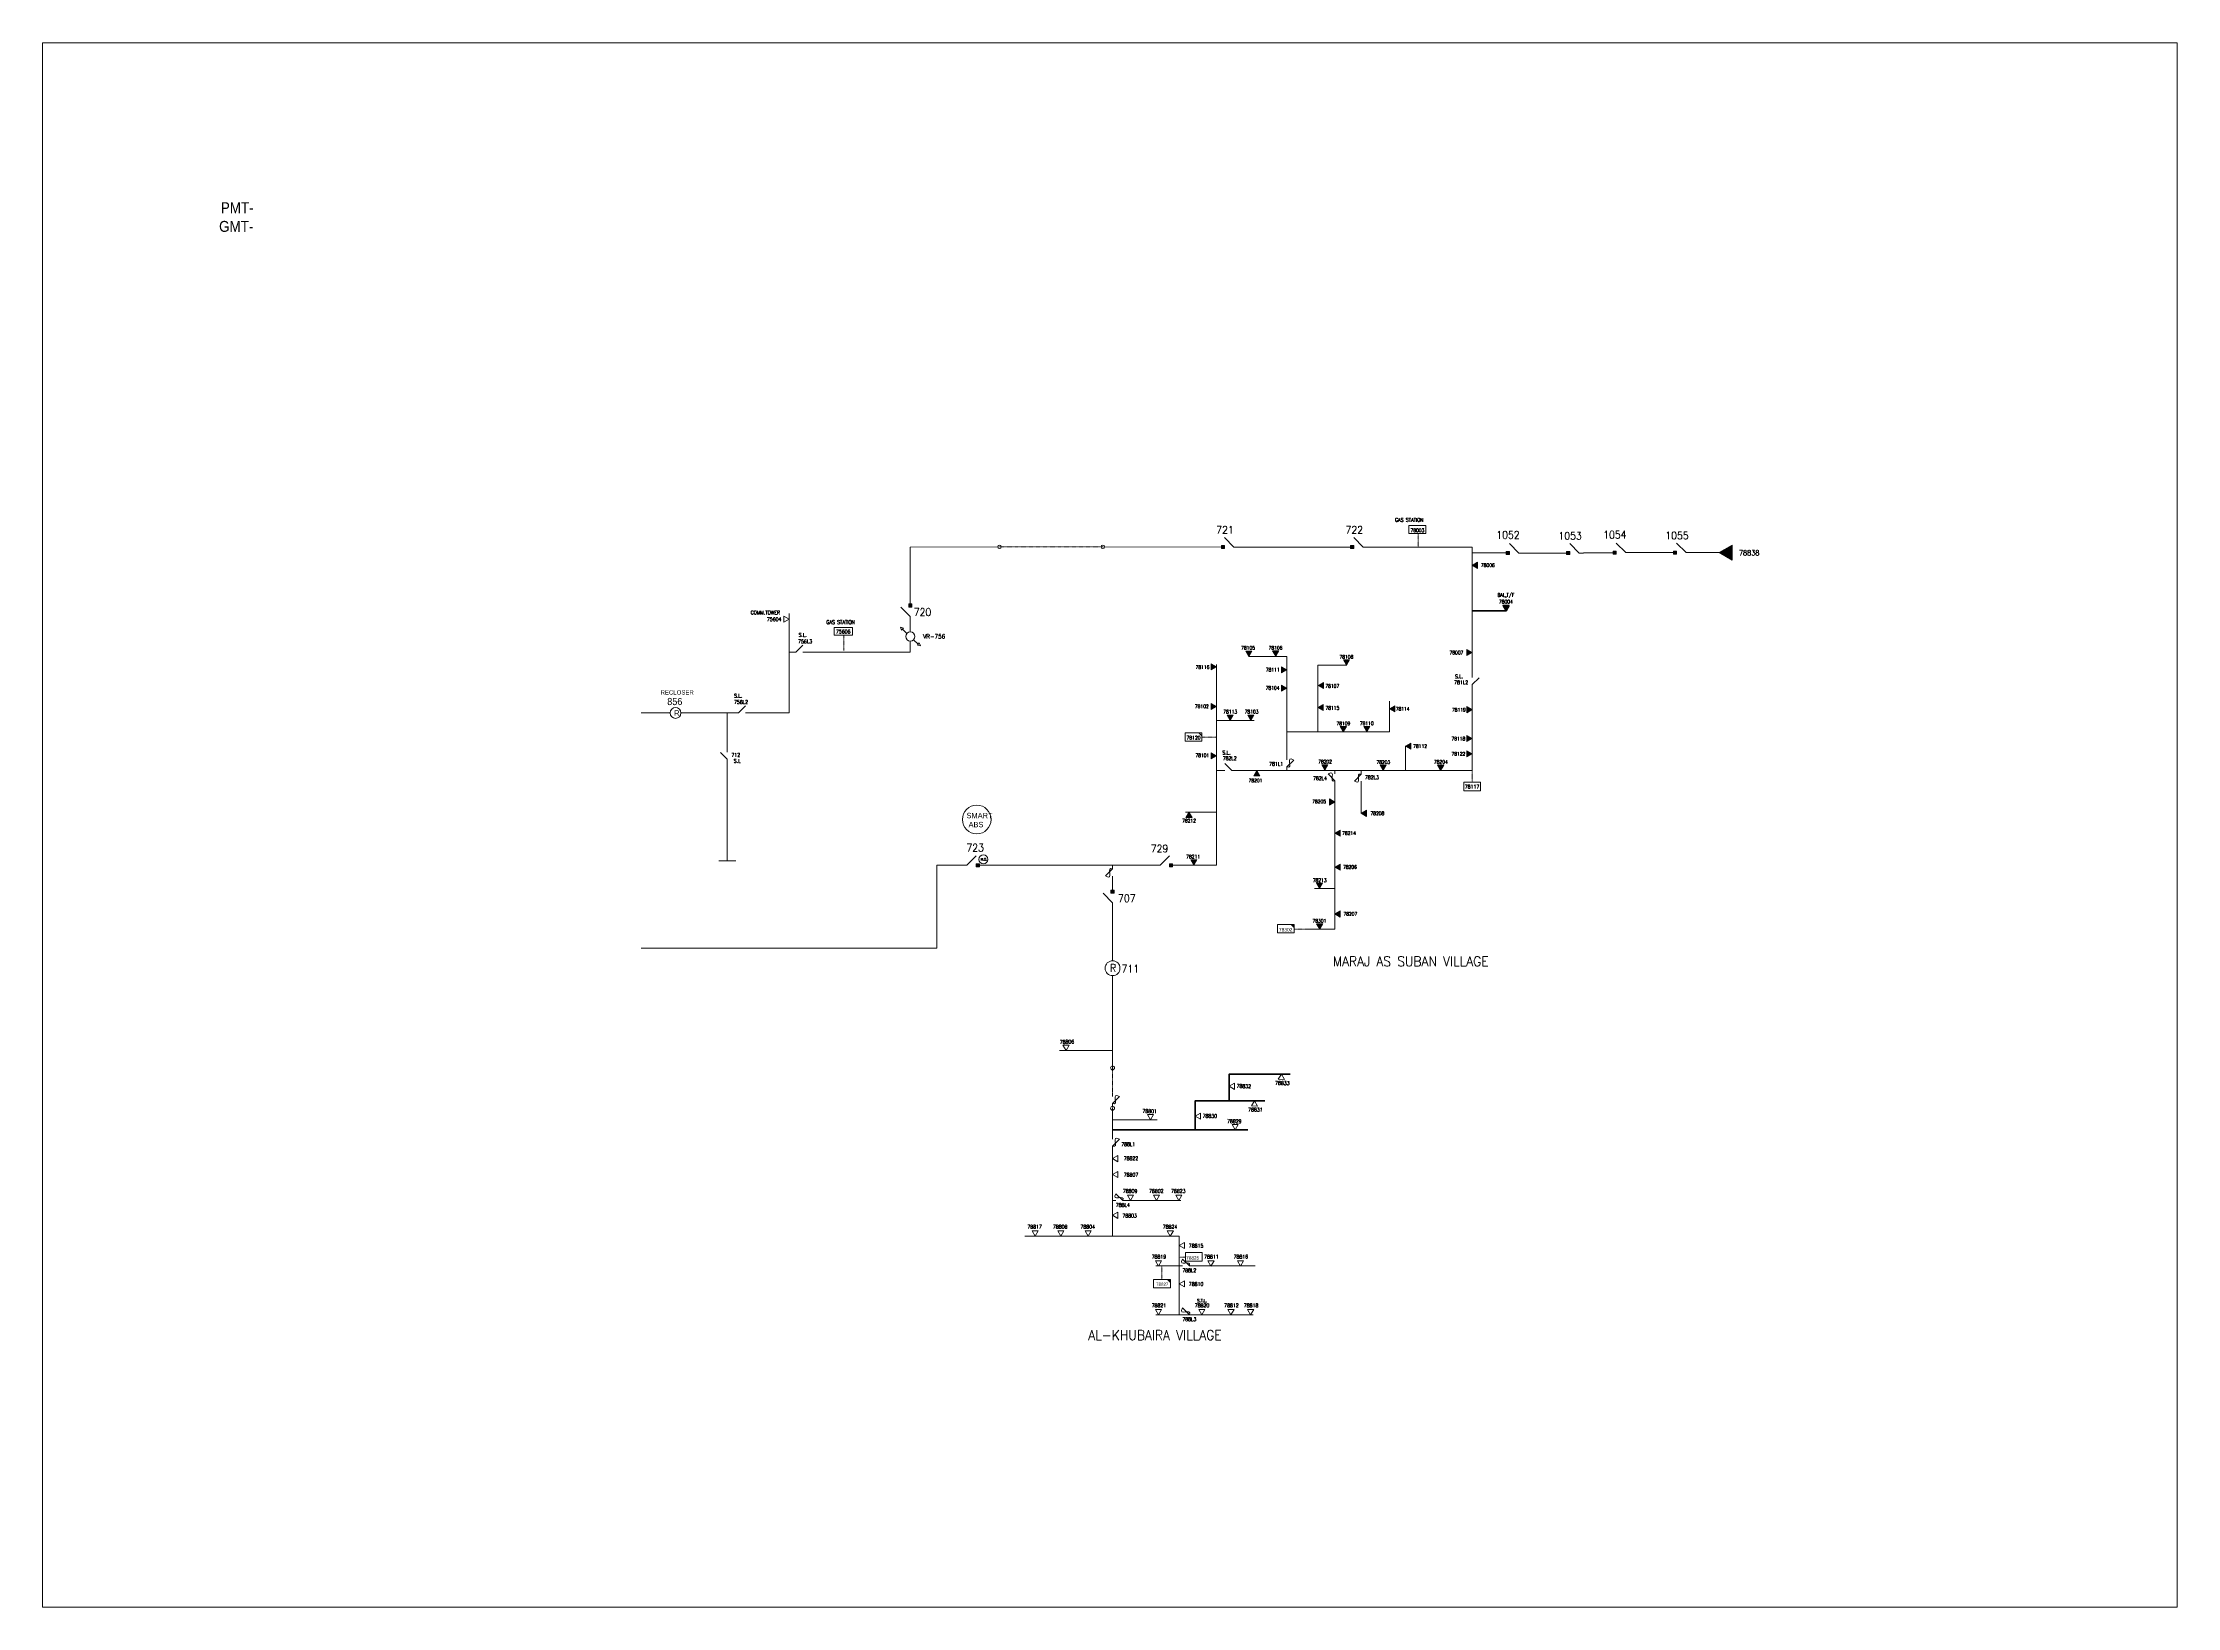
# Model space of a CAD drawing. Header units: metres. Extents: x 65984 to 144644, y -19036 to 23726.
# Drawn here: x 79826 to 81554, y 11959 to 13225 of the extents above; entities that cross this region are included whole.
import ezdxf
from ezdxf.enums import TextEntityAlignment as Align

# ---------------------------------------------------------------- set-up
doc = ezdxf.new("R2010")
doc.units = ezdxf.units.M
doc.header["$MEASUREMENT"] = 0
doc.linetypes.add('DGN Style 3', pattern=[0.013877, 0, -0.013877])
doc.layers.get('0').update_dxf_attribs({"color": 95, "lineweight": 40})
for name, color, linetype, lineweight in [('ABS NUMBER', 112, 'Continuous', 30), ('d_eos no', 121, 'Continuous', 40), ('d_fco text', 95, 'Continuous', 40), ('d_tf no', 6, 'Continuous', 40), ('d_ug cable', 95, 'Continuous', 40), ('d_unit sub', 7, 'Continuous', 40), ('d_village name', 7, 'Continuous', 40), ('EXI TRANS 3PH', 7, 'Continuous', 0), ('FDR  2  03', 240, 'Continuous', 40), ('FDR  2  05', 154, 'Continuous', 40), ('FDR  2  17', 98, 'Continuous', 40), ('FDR  2  19', 172, 'Continuous', 40), ('FDR  3  01', 30, 'Continuous', 40), ('FDR  3  02', 251, 'Continuous', 40), ('FDR  4  02', 126, 'Continuous', 40), ('O H MAIN FEEDER', 4, 'Continuous', 100), ('REGULATOR', 5, 'Continuous', 40), ('RMU', 30, 'Continuous', 120), ('SW N O', 114, 'Continuous', 30), ('TRANSFORMER', 7, 'Continuous', 0)]:
    doc.layers.add(name, color=color, linetype=linetype, lineweight=lineweight)
doc.styles.add('NASKHF', font='naskhf.shx', dxfattribs={"height": 8})
doc.styles.add('Style-Arial', font='arial.ttf')
doc.styles.add('Style-ENGINEERING', font='ENGINEERING.shx')
doc.styles.add('Style-msdefault', font='msdefault.shx')
doc.styles.add('Style-STANDARD', font='STANDARD.shx')

# ---------------------------------------------------------------- blocks, each defined once
blk = doc.blocks.new('TRANS_5')
at = {"color": 0, "linetype": 'ByBlock', "lineweight": -2, "flags": 128}
blk.add_lwpolyline([(17337.2, 9983.4), (17337.2, -10016.6), (19, -16.6)], close=True, dxfattribs=at)
at = {"color": 0, "linetype": 'ByBlock', "lineweight": -2}
blk.add_solid([(17337.2, 9983.4), (17337.2, -10016.6), (19, -16.6)], dxfattribs=at)
blk = doc.blocks.new('FUSE01')
at = {"color": 0, "linetype": 'ByBlock', "lineweight": -2}
blk.add_line((0, -17.15), (0, -22.55), dxfattribs=at)
at = {"color": 0, "linetype": 'ByBlock', "lineweight": -2, "flags": 128}
blk.add_lwpolyline([(0, 0.05), (0, -5.75), (-11.2, -16.95)], dxfattribs=at)
at = {"color": 0, "linetype": 'ByBlock', "lineweight": -2}
blk.add_open_spline([(-11.2, -16.95), (3.4, -25.35), (-11.6, -1.35), (0, -5.75)], degree=3, dxfattribs=at)
blk = doc.blocks.new('*U1211')
at = {"layer": 'FDR  2  05', "color": 6, "linetype": 'Continuous', "lineweight": 13}
blk.add_line((-11.8, -11.2), (-22.6, -11.2), dxfattribs=at)
at = {"layer": 'FDR  2  05', "color": 6, "linetype": 'Continuous', "lineweight": 13, "flags": 128}
blk.add_lwpolyline([(22.6, -11.2), (11, -11.2), (-11.4, 11.2)], dxfattribs=at)
blk = doc.blocks.new('*U1212')
at = {"layer": 'FDR  2  05', "color": 6, "linetype": 'Continuous', "lineweight": 13}
blk.add_line((11.8, -11.2), (22.6, -11.2), dxfattribs=at)
at = {"layer": 'FDR  2  05', "color": 6, "linetype": 'Continuous', "lineweight": 13, "flags": 128}
blk.add_lwpolyline([(-22.6, -11.2), (-11, -11.2), (11.4, 11.2)], dxfattribs=at)
blk = doc.blocks.new('ABS2')
at = {"color": 0, "linetype": 'ByBlock', "lineweight": -2}
for q in [(-60, 87), (0, 0)]:
    blk.add_line((0, 27), q, dxfattribs=at)
at = {"color": 0, "linetype": 'ByBlock', "lineweight": -2, "flags": 128}
for points in [[(10, 87), (-10, 87), (-10, 107), (10, 107)], [(8, 99), (8, 99), (8, 99), (8, 99)]]:
    blk.add_lwpolyline(points, close=True, dxfattribs=at)
at = {"color": 0, "linetype": 'ByBlock', "lineweight": -2}
for points in [[(10, 87), (-10, 87), (10, 107), (-10, 107)], [(8, 99), (8, 99), (8, 99)]]:
    blk.add_solid(points, dxfattribs=at)
blk = doc.blocks.new('*U1213')
at = {"layer": 'FDR  2  05', "color": 6, "linetype": 'Continuous', "lineweight": 13}
blk.add_line((-11.2, 11.8), (-11.2, 22.6), dxfattribs=at)
at = {"layer": 'FDR  2  05', "color": 6, "linetype": 'Continuous', "lineweight": 13, "flags": 128}
blk.add_lwpolyline([(-11.2, -22.6), (-11.2, -11), (11.2, 11.4)], dxfattribs=at)
blk = doc.blocks.new('*U1059')
at = {"layer": 'REGULATOR', "color": 7, "linetype": 'Continuous', "lineweight": 13}
blk.add_circle((0, 0.1), 7.56, dxfattribs=at)
at = {"layer": 'ABS NUMBER', "color": 7, "lineweight": 13, "style": 'Style-ENGINEERING', "width": 0.9}
blk.add_text('R', height=7.56, dxfattribs=at).set_placement((-1.9, 3.7), align=Align.TOP_LEFT)
blk = doc.blocks.new('*U1214')
at = {"layer": 'SW N O', "color": 3, "lineweight": 13, "ltscale": 0.498271, "extrusion": (0, 0, -1)}
blk.add_circle((0, 0), 16.8, dxfattribs=at)
at = {"layer": 'SW N O', "color": 3, "lineweight": 13, "extrusion": (0, 0, -1), "style": 'Style-STANDARD'}
blk.add_text('N.O.', height=9.6, rotation=180, dxfattribs=at).set_placement((-1.7, -0.2), align=Align.MIDDLE_CENTER)
blk = doc.blocks.new('TF_2_3')
at = {"layer": 'd_village name', "color": 0, "linetype": 'Continuous', "lineweight": -2, "ltscale": 500}
blk.add_line((3150, 2475), (4950, 675), dxfattribs=at)
blk.add_3dface([(-5050, 2475), (4950, 2475), (4950, -2525), (-5050, -2525)], dxfattribs=at)
blk = doc.blocks.new('SS_1_3')
at = {"color": 0, "linetype": 'ByBlock', "lineweight": -2, "ltscale": 500, "flags": 128}
blk.add_lwpolyline([(3475, 2125), (5225, 2125), (5225, 375)], close=True, dxfattribs=at)
at = {"color": 0, "linetype": 'ByBlock', "lineweight": -2, "ltscale": 500, "extrusion": (0, 0, -1)}
blk.add_solid([(-3475, 2125), (-5225, 2125), (-5225, 375)], dxfattribs=at)
at = {"color": 0, "linetype": 'ByBlock', "lineweight": -2, "ltscale": 500}
blk.add_3dface([(-4775, 2125), (5225, 2125), (5225, -2875), (-4775, -2875)], dxfattribs=at)
blk = doc.blocks.new('TRA1_816')
at = {"layer": 'EXI TRANS 3PH', "color": 6, "linetype": 'Continuous', "lineweight": 13, "flags": 128}
blk.add_lwpolyline([(10, -17), (0, 0), (-10, -17)], close=True, dxfattribs=at)
blk = doc.blocks.new('TRA1_815')
at = {"layer": 'EXI TRANS 3PH', "color": 6, "linetype": 'Continuous', "lineweight": 13, "xscale": 1.000046566207833, "yscale": 1.000046566207833, "zscale": 1.000046566207833, "rotation": 180}
blk.add_blockref('TRA1_816', (0, 0), dxfattribs=at)
blk = doc.blocks.new('*U2915')
at = {"layer": 'FDR  2  03', "color": 6, "linetype": 'Continuous', "lineweight": 13}
blk.add_line((-4.2, 12.2), (-4.4, 13), dxfattribs=at)
at = {"layer": 'FDR  2  03', "color": 6, "linetype": 'Continuous', "lineweight": 13, "flags": 128}
for points in [[(-13.1, 26.3), (-11.9, 35), (-5.7, 28.9)], [(13.1, -26.3), (12.5, -35), (5.9, -29.3)]]:
    blk.add_lwpolyline(points, close=True, dxfattribs=at)
for points in [[(-9.4, 27.6), (-4.2, 12.3)], [(3.9, -11.5), (9.5, -27.8)]]:
    blk.add_lwpolyline(points, dxfattribs=at)
at = {"layer": 'FDR  2  03', "color": 6, "linetype": 'Continuous', "lineweight": 13}
blk.add_circle((-0.1, 0.4), 12.5, dxfattribs=at)
blk = doc.blocks.new('TRA1_658')
at = {"layer": 'EXI TRANS 3PH', "color": 6, "linetype": 'Continuous', "lineweight": 0, "flags": 128}
blk.add_lwpolyline([(10, -17), (0, 0), (-10, -17)], close=True, dxfattribs=at)
blk = doc.blocks.new('TRA1_657')
at = {"layer": 'EXI TRANS 3PH', "color": 6, "linetype": 'Continuous', "lineweight": 0, "xscale": 1.000046566207834, "yscale": 1.000046566207834, "zscale": 1.000046566207834, "rotation": 180}
blk.add_blockref('TRA1_658', (0, 0), dxfattribs=at)

msp = doc.modelspace()

# ---------------------------------------------------------------- linework, layer by layer
at = {"layer": 'd_ug cable', "color": 6, "linetype": 'DGN Style 3', "lineweight": 13}
for p, q in [((80764.3, 12663.1), (80776.4, 12663.1)), ((80839.2, 12507.7), (80848.1, 12507.7)), ((80732.2, 12235), (80732.2, 12223.9)), ((80746, 12242.1), (80751.2, 12242.1))]:
    msp.add_line(p, q, dxfattribs=at)
at = {"layer": 'd_ug cable', "color": 2, "linetype": 'Continuous', "lineweight": 13}
msp.add_circle((80582.3, 12596.4), 11.6, dxfattribs=at)
at = {"layer": 'FDR  2  05', "color": 6, "linetype": 'Continuous', "lineweight": 13}
for p, q in [((80430.4, 12731.9), (80430.4, 12763.2)), ((80776.4, 12721.8), (80776.4, 12559.3)), ((80833.3, 12728.4), (80802.5, 12728.4)), ((80833.3, 12728.4), (80833.3, 12647.3)), ((80858.4, 12721.3), (80858.4, 12667.4)), ((80881.7, 12721.3), (80858.4, 12721.3)), ((80916.3, 12667.4), (80916.3, 12692.2)), ((80806.9, 12676.6), (80776.4, 12676.6)), ((80916.3, 12667.4), (80833.3, 12667.4)), ((80929.2, 12636), (80929.2, 12656)), ((80781.8, 12636), (80776.4, 12636)), ((80983.3, 12636), (80791.4, 12636)), ((80872.2, 12626), (80872.2, 12507.7)), ((80893.5, 12626.3), (80893.5, 12601.4)), ((80751.1, 12602.2), (80776.4, 12602.2)), ((80872.3, 12540.5), (80855.6, 12540.5)), ((80848.1, 12507.7), (80872.2, 12507.7)), ((80692.2, 12409.5), (80649.2, 12409.5)), ((80692.2, 12353.4), (80728.3, 12353.4))]:
    msp.add_line(p, q, dxfattribs=at)
at = {"layer": 'FDR  2  05', "color": 6, "linetype": 'Continuous', "lineweight": 100, "flags": 128}
for points in [[(80786.6, 12368.7), (80786.6, 12390.3), (80835.9, 12390.3)], [(80759.1, 12345.3), (80759.1, 12368.7), (80815.5, 12368.7)], [(80692.2, 12345.3), (80801.6, 12345.3)]]:
    msp.add_lwpolyline(points, dxfattribs=at)
at = {"layer": 'FDR  2  05', "color": 6, "linetype": 'Continuous', "lineweight": 13, "flags": 128}
for points in [[(80700.6, 12287.9), (80747.5, 12287.9)], [(80621.1, 12259.1), (80746, 12259.1), (80746, 12195.5)], [(80727.1, 12235), (80746.6, 12235)], [(80756.2, 12235), (80807.5, 12235)], [(80727.1, 12195.5), (80746, 12195.5)], [(80746, 12195.5), (80806.1, 12195.5)]]:
    msp.add_lwpolyline(points, dxfattribs=at)
at = {"layer": 'FDR  2  05', "color": 6, "linetype": 'Continuous', "lineweight": 13}
for centre, radius in [((80600.7, 12817.1), 1.39), ((80684.3, 12817.1), 1.39), ((80692.2, 12395.3), 1.55), ((80692.2, 12362.6), 1.55)]:
    msp.add_circle(centre, radius, dxfattribs=at)
at = {"layer": 'FDR  2  17', "color": 6, "linetype": 'Continuous', "lineweight": 13, "flags": 128}
for points in [[(80931.9, 12834.3), (80945.8, 12834.3), (80945.8, 12827.9), (80931.9, 12827.9)], [(80466.9, 12751.9), (80481.7, 12751.9), (80481.7, 12745.5), (80466.9, 12745.5)], [(80976.5, 12626.5), (80990, 12626.5), (80990, 12619.5), (80976.5, 12619.5)], [(80751.2, 12245.8), (80764.8, 12245.8), (80764.8, 12238.8), (80751.2, 12238.8)]]:
    msp.add_lwpolyline(points, close=True, dxfattribs=at)
at = {"layer": 'FDR  2  19', "color": 6, "linetype": 'DGN Style 3', "lineweight": 13}
for p, q in [((80939.4, 12816.9), (80939.4, 12827.9)), ((80600.7, 12817.1), (80684.3, 12817.1)), ((80474.6, 12745.6), (80474.6, 12733.2)), ((80983.3, 12626.5), (80983.3, 12636)), ((80692.2, 12395.3), (80692.2, 12374.5))]:
    msp.add_line(p, q, dxfattribs=at)
at = {"layer": 'FDR  4  02', "color": 6, "linetype": 'Continuous', "lineweight": 13}
msp.add_circle((80692.2, 12476), 6, dxfattribs=at)
at = {"layer": 'O H MAIN FEEDER', "color": 6, "lineweight": 13, "ltscale": 0.304429}
for p, q in [((80600.7, 12817.1), (80528.5, 12816.9)), ((80430.4, 12682.7), (80430.4, 12731.9)), ((80430.4, 12731.9), (80433, 12731.9)), ((80444.2, 12731.9), (80528.5, 12731.9)), ((80310.6, 12682.7), (80334.1, 12682.7)), ((80343.1, 12682.7), (80386.7, 12682.7)), ((80380.4, 12682.7), (80380.4, 12653.5)), ((80397.5, 12682.7), (80430.4, 12682.7)), ((80983.3, 12636), (80983.3, 12667.5)), ((80380.4, 12642.3), (80380.4, 12562.9)), ((80387.2, 12562.9), (80373.6, 12562.9)), ((80584.4, 12559.3), (80723.6, 12559.3)), ((80758.1, 12559.3), (80740.9, 12559.3)), ((80776.4, 12559.3), (80757.9, 12559.3))]:
    msp.add_line(p, q, dxfattribs=at)
at = {"layer": 'O H MAIN FEEDER', "color": 6, "lineweight": 120, "ltscale": 0.304429}
msp.add_line((80983.3, 12765.4), (81010.8, 12765.4), dxfattribs=at)
at = {"layer": 'O H MAIN FEEDER', "lineweight": 13, "ltscale": 0.304429}
msp.add_line((80727.2, 12559.3), (80723.6, 12559.3), dxfattribs=at)
at = {"layer": 'O H MAIN FEEDER', "color": 140, "lineweight": 13, "ltscale": 0.498271, "flags": 128}
msp.add_lwpolyline([(79826.3, 11958.7), (79826.3, 13225.2), (81553.9, 13225.2), (81553.9, 11958.7)], close=True, dxfattribs=at)
at = {"layer": 'O H MAIN FEEDER', "color": 6, "lineweight": 13, "ltscale": 0.304429, "flags": 128}
for points in [[(80528.5, 12770.3), (80528.5, 12816.9)], [(80684.3, 12817.1), (80780.2, 12816.9)], [(80793.8, 12816.9), (80884.7, 12816.9)], [(80898.5, 12816.9), (80983.3, 12816.9), (80983.3, 12714)], [(80983.5, 12812.2), (81010.9, 12812.2)], [(81023.4, 12812.1), (81059.4, 12812.1)], [(81073.3, 12812.2), (81097.1, 12812.2)], [(81109.9, 12812.4), (81145.9, 12812.4)], [(81159.5, 12812.4), (81183.3, 12812.4)], [(80528.5, 12748.3), (80528.5, 12757.2)], [(80983.3, 12702.6), (80983.3, 12667.5)], [(80570.8, 12559.3), (80549.9, 12559.3), (80549.9, 12492.1), (80310.6, 12492.1)], [(80692.2, 12559.3), (80692.2, 12557.4)], [(80692.2, 12549.3), (80692.2, 12539.3)], [(80692.2, 12525.6), (80692.2, 12482)], [(80692.2, 12470), (80692.2, 12395.3)], [(80692.2, 12363.1), (80692.2, 12340)], [(80692.2, 12328.9), (80692.2, 12259.1)]]:
    msp.add_lwpolyline(points, dxfattribs=at)
at = {"layer": 'O H MAIN FEEDER', "lineweight": 13, "ltscale": 0.304429, "flags": 128}
msp.add_lwpolyline([(80528.5, 12731.9), (80528.5, 12741)], dxfattribs=at)

# ---------------------------------------------------------------- block references
at = {"color": 6, "linetype": 'DGN Style 3', "lineweight": 13, "ltscale": 0.419071, "xscale": 0.001350861239531649, "yscale": 0.001350861239531649, "zscale": 0.002441080165275587, "rotation": 359.9999999999999}
msp.add_blockref('TF_2_3', (80757.7, 12663.1), dxfattribs=at)
at = {"layer": 'd_unit sub', "color": 6, "linetype": 'Continuous', "lineweight": 13, "xscale": 0.001350861239531461, "yscale": 0.001350861239531461, "zscale": 0.002441080165275587}
for p in [(80832, 12508.5), (80731.9, 12221.1)]:
    msp.add_blockref('SS_1_3', p, dxfattribs=at)
at = {"layer": 'EXI TRANS 3PH', "color": 6, "linetype": 'Continuous', "lineweight": 13}
for p, xscale, yscale, zscale, rotation in [((80426.2, 12756.1), 0.2484432804949532, 0.2489860078852003, 0.2484432804949532, 329.9998128257428), ((80722.9, 12353.4), 0.2484432804949537, 0.2489860078852002, 0.2484432804949537, 359.0001871742577)]:
    msp.add_blockref('TRA1_815', p, dxfattribs=dict(at, xscale=xscale, yscale=yscale, zscale=zscale, rotation=rotation))
at = {"layer": 'EXI TRANS 3PH', "color": 6, "linetype": 'Continuous', "lineweight": 13, "extrusion": (0, 0, -1)}
for p, xscale, yscale, zscale, rotation in [((-80654.6, 12409.5), 0.2484432804949537, 0.2489860078852002, 0.2484432804949537, 359.0001871742577), ((-80696.5, 12324.3), 0.2484432804949533, 0.2489860078852006, 0.2484432804949533, 210.0001871742577), ((-80696.5, 12311.5), 0.2484432804949533, 0.2489860078852006, 0.2484432804949533, 210.0001871742577), ((-80704.2, 12292.2), 0.2484432804949533, 0.2489860078852006, 0.2484432804949533, 120.0001871742577), ((-80725.4, 12292.2), 0.2484432804949533, 0.2489860078852006, 0.2484432804949533, 120.0001871742577), ((-80743.3, 12292.2), 0.2484432804949533, 0.2489860078852006, 0.2484432804949533, 120.0001871742577), ((-80696.5, 12278.4), 0.2484432804949533, 0.2489860078852006, 0.2484432804949533, 210.0001871742577), ((-80627, 12263.4), 0.2484432804949533, 0.2489860078852006, 0.2484432804949533, 120.0001871742577), ((-80647.9, 12263.4), 0.2484432804949533, 0.2489860078852006, 0.2484432804949533, 120.0001871742577), ((-80669.9, 12263.4), 0.2484432804949533, 0.2489860078852006, 0.2484432804949533, 120.0001871742577), ((-80736.5, 12263.4), 0.2484432804949533, 0.2489860078852006, 0.2484432804949533, 120.0001871742577), ((-80750.3, 12254), 0.2484432804949533, 0.2489860078852006, 0.2484432804949533, 210.0001871742577), ((-80726.9, 12239.2), 0.2484432804949533, 0.2489860078852006, 0.2484432804949533, 120.0001871742577), ((-80769.4, 12239.2), 0.2484432804949533, 0.2489860078852006, 0.2484432804949533, 120.0001871742577), ((-80793.2, 12239.2), 0.2484432804949533, 0.2489860078852006, 0.2484432804949533, 120.0001871742577), ((-80750.3, 12223), 0.2484432804949533, 0.2489860078852006, 0.2484432804949533, 210.0001871742577), ((-80726.9, 12199.7), 0.2484432804949533, 0.2489860078852006, 0.2484432804949533, 120.0001871742577), ((-80761.9, 12199.7), 0.2484432804949533, 0.2489860078852006, 0.2484432804949533, 120.0001871742577), ((-80785.6, 12199.7), 0.2484432804949533, 0.2489860078852006, 0.2484432804949533, 120.0001871742577), ((-80801.5, 12199.7), 0.2484432804949533, 0.2489860078852006, 0.2484432804949533, 120.0001871742577)]:
    msp.add_blockref('TRA1_815', p, dxfattribs=dict(at, xscale=xscale, yscale=yscale, zscale=zscale, rotation=rotation))
at = {"layer": 'EXI TRANS 3PH', "color": 6, "linetype": 'Continuous', "lineweight": 0}
for p, xscale, yscale, zscale, rotation in [((80828.9, 12390.3), 0.2484432804949536, 0.2489860078852001, 0.2484432804949536, 179.0001871743354), ((80786.6, 12380.5), 0.2484432804949536, 0.2489860078852001, 0.2484432804949536, 269.0001871742787), ((80759.1, 12356.3), 0.2484432804949536, 0.2489860078852001, 0.2484432804949536, 269.0001871742787), ((80807.1, 12368.7), 0.2484432804949536, 0.2489860078852001, 0.2484432804949536, 179.0001871743354), ((80791.4, 12345.3), 0.2484432804949537, 0.2489860078852002, 0.2484432804949537, 359.0001871742577)]:
    msp.add_blockref('TRA1_657', p, dxfattribs=dict(at, xscale=xscale, yscale=yscale, zscale=zscale, rotation=rotation))
at = {"layer": 'FDR  2  03', "color": 6, "linetype": 'Continuous', "lineweight": 13}
for name, p, xscale, yscale, zscale, rotation in [('ABS2', (80793.9, 12816.9), 0.1273363878880791, -0.1273363878880797, 0.2186401340495829, 269.9998128257428), ('ABS2', (80898.5, 12816.9), 0.1273363878880791, -0.1273363878880797, 0.2186401340495829, 269.9998128257428), ('ABS2', (81024.4, 12812.1), 0.1273363878880791, -0.1273363878880797, 0.2186401340495829, 269.9998128257428), ('ABS2', (81073.3, 12812.1), 0.1273363878880791, -0.1273363878880797, 0.2186401340495829, 269.9998128257428), ('ABS2', (81110.9, 12812.4), 0.1273363878880791, -0.1273363878880797, 0.2186401340495829, 269.9998128257428), ('ABS2', (81159.8, 12812.4), 0.1273363878880791, -0.1273363878880797, 0.2186401340495829, 269.9998128257428), ('ABS2', (80528.5, 12757.2), 0.1273363878880792, 0.1273363878880792, 0.2186401340495829, 0.0001871742572632074), ('*U2915', (80528.6, 12744.4), 0.2982564885035424, 0.2982564885035424, 0.2982564885035424, 27.63463089933925), ('ABS2', (80727.2, 12559.3), 0.1273363878880791, 0.1273363878880791, 0.2186401340495829, 270.0001871742572)]:
    msp.add_blockref(name, p, dxfattribs=dict(at, xscale=xscale, yscale=yscale, zscale=zscale, rotation=rotation))
at = {"layer": 'FDR  2  03', "color": 2, "linetype": 'Continuous', "lineweight": 13, "xscale": 0.1273363878880791, "yscale": 0.1273363878880791, "zscale": 0.2186401340495829, "rotation": 270.0001871742572}
msp.add_blockref('ABS2', (80570.8, 12559.3), dxfattribs=at)
at = {"layer": 'FDR  2  03', "color": 7, "linetype": 'Continuous', "lineweight": 13, "xscale": 0.1273363878880794, "yscale": 0.1273363878880794, "zscale": 0.2186401340495829, "rotation": 0.1360783682567122}
msp.add_blockref('ABS2', (80692.2, 12525.6), dxfattribs=at)
at = {"layer": 'FDR  2  05', "color": 6, "linetype": 'Continuous', "lineweight": 13, "xscale": 0.2485470737529523, "yscale": 0.2485470737529523, "zscale": 0.2485470737529523}
for name, p in [('*U1212', (80438.6, 12734.6)), ('*U1213', (80986.1, 12708.3)), ('*U1212', (80392.2, 12685.5)), ('*U1211', (80786, 12638.8))]:
    msp.add_blockref(name, p, dxfattribs=at)
at = {"layer": 'FDR  2  05', "color": 6, "linetype": 'Continuous', "lineweight": 13}
for name, p, xscale, yscale, zscale, rotation in [('*U1212', (80377.6, 12647.9), 0.2485470737529521, 0.2485470737529521, 0.2485470737529521, 90), ('FUSE01', (80833.3, 12636.1), 0.4970941475059046, 0.4970941475059046, 0.8535245333131425, 179.9996256514858), ('FUSE01', (80872.2, 12624.8), 0.4970941475059046, -0.4970941475059039, 0.8535245333131425, 0.000374348514168498), ('FUSE01', (80893.5, 12635.8), 0.4970941475059046, 0.4970941475059046, 0.8535245333131425, 359.9996256514858), ('FUSE01', (80692.2, 12559.3), 0.5082487081888794, 0.5082487081888794, 0.8726772255124368, 359.9996256514858), ('FUSE01', (80692.2, 12363.6), 0.4970941475059042, 0.4970941475059042, 0.8535245333131425, 179.9996256514858), ('FUSE01', (80692.2, 12329.2), 0.4970941475059042, 0.4970941475059042, 0.8535245333131425, 179.9996256514858), ('FUSE01', (80703.4, 12287.9), 0.4970941475059042, 0.4970941475059042, 0.8535245333131425, 269.999625651513), ('FUSE01', (80757.2, 12235), 0.4970941475059042, 0.4970941475059042, 0.8535245333131425, 269.999625651513), ('FUSE01', (80757.3, 12195.5), 0.4970941475059042, 0.4970941475059042, 0.8535245333131425, 269.999625651513)]:
    msp.add_blockref(name, p, dxfattribs=dict(at, xscale=xscale, yscale=yscale, zscale=zscale, rotation=rotation))
at = {"layer": 'FDR  2  17', "color": 6, "linetype": 'Continuous', "lineweight": 13}
for p, xscale, yscale, zscale, rotation in [((81183.2, 12812.4), 0.0006061411474087936, -0.0006061411474087928, 0.7681720799818282, 359.9996256514849), ((80983.1, 12802.1), 0.0002485470737529521, -0.0002485470737529518, 0.8535245333131425, 359.9996256514849), ((80802.5, 12728.3), 0.0002485470737529518, 0.0002485470737529518, 0.8535245333131425, 89.9996256514851), ((80824.2, 12728.5), 0.0002485470737529518, 0.0002485470737529518, 0.8535245333131425, 89.9996256514851), ((80983.3, 12731.6), 0.0002485470737529521, 0.0002485470737529521, 0.8535245333131425, 179.9996256514858), ((80776.4, 12720), 0.0002485470737529521, 0.0002485470737529521, 0.8535245333131425, 179.9996256514858), ((80833.2, 12717.6), 0.0002485470737529521, 0.0002485470737529521, 0.8535245333131425, 179.9996256514858), ((80881.5, 12721.3), 0.0002485470737529518, 0.0002485470737529518, 0.8535245333131425, 89.9996256514851), ((80833.3, 12702.7), 0.0002485470737529521, 0.0002485470737529521, 0.8535245333131425, 179.9996256514858), ((80858.5, 12704.9), 0.0002485470737529521, -0.0002485470737529518, 0.8535245333131425, 359.9996256514849), ((80776.4, 12687.8), 0.0002485470737529521, 0.0002485470737529521, 0.8535245333131425, 179.9996256514858), ((80787.4, 12676.6), 0.0002485470737529518, 0.0002485470737529518, 0.8535245333131425, 89.9996256514851), ((80804.1, 12676.6), 0.0002485470737529518, 0.0002485470737529518, 0.8535245333131425, 89.9996256514851), ((80858.3, 12687), 0.0002485470737529521, -0.0002485470737529518, 0.8535245333131425, 359.9996256514849), ((80916.4, 12686), 0.0002485470737529521, -0.0002485470737529518, 0.8535245333131425, 359.9996256514849), ((80983.3, 12685.3), 0.0002485470737529521, 0.0002485470737529521, 0.8535245333131425, 179.9996256514858), ((80878.9, 12667.4), 0.0002485470737529518, 0.0002485470737529518, 0.8535245333131425, 90.00037434851434), ((80898, 12667.4), 0.0002485470737529518, 0.0002485470737529518, 0.8535245333131425, 90.00037434851434), ((80983.3, 12662), 0.0002485470737529521, 0.0002485470737529521, 0.8535245333131425, 179.9996256514858), ((80776.4, 12647.9), 0.0002485470737529521, 0.0002485470737529521, 0.8535245333131425, 179.9996256514858), ((80929.3, 12655.7), 0.0002485470737529521, -0.0002485470737529518, 0.8535245333131425, 359.9996256514849), ((80983.3, 12649.6), 0.0002485470737529521, 0.0002485470737529521, 0.8535245333131425, 179.9996256514858), ((80809, 12636), 0.0002485470737529518, -0.0002485470737529521, 0.8535245333131425, 270.0003743485149), ((80864, 12636.3), 0.0002435761322778927, 0.0002435761322778927, 0.8364540426468796, 89.9996256514851), ((80911.2, 12636.1), 0.0002485470737529518, 0.0002485470737529518, 0.8535245333131425, 89.9996256514851), ((80957.7, 12636.1), 0.0002485470737529518, 0.0002485470737529518, 0.8535245333131425, 89.9996256514851), ((80872.1, 12610.5), 0.0002485470737529521, 0.0002485470737529521, 0.8535245333131425, 180.0003743485151), ((80754, 12602.2), 0.0002485470737529518, -0.0002485470737529521, 0.8535245333131425, 269.9996256514856), ((80893.5, 12601.4), 0.0002485470737529521, -0.0002485470737529518, 0.8535245333131425, 359.9996256514849), ((80872.2, 12585.3), 0.0002485470737529521, -0.0002485470737529518, 0.8535245333131425, 359.9996256514849), ((80757.9, 12559.3), 0.0002485470737529518, 0.0002485470737529518, 0.8535245333131425, 89.9996256514851), ((80872.2, 12557.8), 0.0002485470737529521, -0.0002485470737529518, 0.8535245333131425, 359.9996256514849), ((80859.7, 12540.5), 0.0002485470737529518, 0.0002485470737529518, 0.8535245333131425, 89.9996256514851), ((80859.8, 12507.7), 0.0002485470737529518, 0.0002485470737529518, 0.8535245333131425, 89.9996256514851), ((80872.2, 12519.9), 0.0002485470737529521, -0.0002485470737529518, 0.8535245333131425, 359.9996256514849)]:
    msp.add_blockref('TRANS_5', p, dxfattribs=dict(at, xscale=xscale, yscale=yscale, zscale=zscale, rotation=rotation))
at = {"layer": 'FDR  2  17', "color": 6, "linetype": 'Continuous', "lineweight": 53, "xscale": 0.0002485470737529521, "yscale": -0.0002485470737529518, "zscale": 0.8535245333131425, "rotation": 89.99962565152289}
msp.add_blockref('TRANS_5', (81010.8, 12765.4), dxfattribs=at)
at = {"layer": 'REGULATOR', "color": 7, "linetype": 'Continuous', "lineweight": 13, "xscale": 0.5824017097391738, "yscale": 0.5824017097391738, "zscale": 0.5824017097391738}
msp.add_blockref('*U1059', (80338.5, 12682.6), dxfattribs=at)
at = {"layer": 'SW N O', "color": 3, "lineweight": 13, "extrusion": (0, 0, -1), "xscale": 0.2191020853038338, "yscale": 0.2191020853038338, "zscale": 0.2191020853038338, "rotation": 180}
msp.add_blockref('*U1214', (-80587.7, 12564.1), dxfattribs=at)
at = {"layer": 'TRANSFORMER', "color": 6, "linetype": 'Continuous', "lineweight": 13, "xscale": 6.362805088075563e-05, "yscale": -6.362805088075571e-05, "zscale": 0.0001092511402640821, "rotation": 90.00037434851467}
msp.add_blockref('TRANS_5', (80898, 12667.4), dxfattribs=at)

# ---------------------------------------------------------------- texts
at = {"layer": 'ABS NUMBER', "color": 7, "lineweight": 13, "style": 'Style-Arial', "width": 0.9}
msp.add_text('856', height=5.82, dxfattribs=at).set_placement((80331.8, 12694.8), align=Align.TOP_LEFT)
at = {"layer": 'd_eos no', "color": 7, "linetype": 'Continuous', "lineweight": 13, "style": 'Style-Arial', "width": 0.88}
for s, p in [('PMT-', (79970.5, 13096)), ('GMT-', (79969.1, 13080.9))]:
    msp.add_text(s, height=8.84, dxfattribs=at).set_placement(p, align=Align.TOP_LEFT)
at = {"layer": 'd_fco text', "color": 6, "linetype": 'Continuous', "lineweight": 13, "style": 'Style-msdefault', "width": 0.916667}
msp.add_text('RECLOSER', height=3.49, dxfattribs=at).set_placement((80326.4, 12701), align=Align.TOP_LEFT)
at = {"layer": 'd_fco text', "color": 1, "linetype": 'Continuous', "lineweight": 13, "ltscale": 1.436239, "insert": (80574, 12590), "char_height": 4.389, "attachment_point": 7, "rotation": 359.9662, "style": 'NASKHF'}
msp.add_mtext('\\Fmsdefault;\\H1x;\\W0.82;SMART\\P ABS', dxfattribs=at)
at = {"layer": 'd_tf no', "color": 6, "linetype": 'Continuous', "lineweight": 13, "width": 0.909091}
for s, height, style, p in [('78120', 2.93, 'Style-STANDARD', (80757.7, 12662.6)), ('78302', 2.84, 'Style-msdefault', (80832.3, 12507.2)), ('78827', 2.55, 'Style-msdefault', (80732.4, 12220.2))]:
    msp.add_text(s, height=height, dxfattribs=dict(at, style=style)).set_placement(p, align=Align.MIDDLE_CENTER)
at = {"layer": 'd_tf no', "color": 6, "linetype": 'Continuous', "lineweight": 13, "style": 'Style-msdefault', "width": 0.945946}
msp.add_text('78825', height=2.75, dxfattribs=at).set_placement((80751.8, 12242.9), align=Align.TOP_LEFT)
at = {"layer": 'FDR  2  17', "color": 7, "linetype": 'Continuous', "lineweight": 13, "style": 'Style-STANDARD', "width": 1.02267}
msp.add_text('VR-756', height=3.58, dxfattribs=at).set_placement((80547.8, 12744.6), align=Align.MIDDLE_CENTER)
at = {"layer": 'FDR  2  17', "color": 6, "linetype": 'Continuous', "lineweight": 13, "style": 'Style-STANDARD'}
msp.add_text('78116', height=2.86, rotation=359.9996, dxfattribs=at).set_placement((80765, 12719.7), align=Align.MIDDLE_CENTER)
at = {"layer": 'FDR  2  17', "color": 6, "linetype": 'Continuous', "lineweight": 13, "attachment_point": 5, "style": 'Style-STANDARD'}
for s, insert, char_height, rotation in [('78003\\P', (80938.9, 12830.4), 2.86, 359.9996), ('78006^J', (80995.9, 12802.2), 2.86, 359.9996), ('78838', (81207.4, 12812.3), 4.23, 359.9996), ('78105^J', (80801.9, 12735.3), 2.86, 359.9996), ('78106^J', (80824.1, 12735.3), 2.86, 359.9996), ('78007', (80970.5, 12731.5), 2.86, 359.9996), ('78111^J', (80821.8, 12717.6), 2.86, 359.9996), ('78108^J', (80881.4, 12728), 2.86, 359.9996), ('78104^J', (80821.7, 12702.9), 2.86, 359.9996), ('78107^J', (80870, 12704.5), 2.86, 359.9996), ('78102^J', (80764.4, 12688), 2.86, 359.9996), ('78113^J', (80787.4, 12683.6), 2.86, 359.9996), ('78103^J', (80804.7, 12683.6), 2.86, 359.9996), ('78115^J', (80870.1, 12686.7), 2.86, 359.9996), ('78114^J', (80927, 12686), 2.86, 359.9996), ('78119', (80972.5, 12685.2), 2.86, 359.9996), ('78109^J', (80879, 12674.1), 2.86, 0.0004), ('78110^J', (80897.9, 12674.2), 2.86, 0.0004), ('78118', (80972.1, 12661.8), 2.86, 359.9996), ('78101^J', (80764.8, 12648.3), 2.86, 359.9996), ('78112^J', (80941.1, 12655.7), 2.86, 359.9996), ('78122', (80972.1, 12649.5), 2.86, 359.9996), ('78201^J', (80807.9, 12628), 2.86, 0.0004), ('78202^J', (80864.2, 12643.2), 2.81, 359.9996), ('78203^J', (80911.3, 12642.8), 2.86, 359.9996), ('78204^J', (80957.9, 12643), 2.86, 359.9996), ('78205^J', (80859.4, 12610.9), 2.86, 0.0004), ('78212^J', (80754.1, 12595.4), 2.86, 359.9996), ('78208^J', (80906.5, 12601.4), 2.86, 359.9996), ('78214^J', (80883.6, 12585.3), 2.86, 359.9996), ('78211^J', (80757.4, 12566.3), 2.86, 359.9996), ('78206^J', (80884.3, 12557.9), 2.86, 359.9996), ('78213^J', (80859.8, 12547.2), 2.86, 359.9996), ('78301^J', (80859.6, 12514.3), 2.86, 359.9996), ('78207^J', (80884.6, 12520), 2.86, 359.9996), ('S.T.L.', (80764.7, 12206.9), 2.43, 359.9996)]:
    msp.add_mtext(s, dxfattribs=dict(at, insert=insert, char_height=char_height, rotation=rotation))
at = {"layer": 'FDR  2  17', "color": 6, "linetype": 'Continuous', "lineweight": 53, "char_height": 2.86, "attachment_point": 5, "rotation": 359.9996, "style": 'Style-STANDARD'}
for s, insert in [('BAL,T/F', (81010.5, 12777.6)), ('78004', (81010.5, 12772.7))]:
    msp.add_mtext(s, dxfattribs=dict(at, insert=insert))
at = {"layer": 'FDR  3  01', "color": 6, "linetype": 'Continuous', "lineweight": 13, "style": 'Style-STANDARD'}
for s, p in [('721', (80783.2, 12830.8)), ('722', (80887.8, 12830.8)), ('1052', (81012.2, 12826.7)), ('1053', (81062.5, 12826)), ('1054', (81098.7, 12826.9)), ('1055', (81149, 12826.2)), ('720', (80538.4, 12764.3)), ('729', (80730.2, 12572.9)), ('707', (80703.7, 12532.6)), ('711', (80706.6, 12475.6))]:
    msp.add_text(s, height=6.06, rotation=359.9998, dxfattribs=at).set_placement(p, align=Align.MIDDLE_CENTER)
at = {"layer": 'FDR  3  01', "color": 2, "linetype": 'Continuous', "lineweight": 13, "style": 'Style-STANDARD'}
msp.add_text('723', height=6.06, rotation=359.9998, dxfattribs=at).set_placement((80581, 12573.6), align=Align.MIDDLE_CENTER)
at = {"layer": 'FDR  3  02', "color": 6, "linetype": 'Continuous', "lineweight": 13, "char_height": 2.98, "attachment_point": 5, "style": 'Style-STANDARD'}
for s, insert, rotation in [('756L3\\P\\P', (80443.4, 12738), 359.9998), ('S.L.\\P', (80441.4, 12745.8), 359.9998), ('S.L.\\P', (80389.2, 12696.6), 359.9998), ('781L2\\P\\P', (80974.3, 12704.9), 359.9998), ('S.L.\\P', (80972.6, 12712.2), 359.9998), ('756L2\\P\\P', (80391.5, 12688.9), 359.9998), ('712\\P', (80387.3, 12648.7), 359.9998), ('S.L.\\P', (80784.4, 12650.5), 359.9998), ('782L2^J', (80787, 12646), 359.9996), ('S.L\\P', (80388.4, 12643.8), 359.9998), ('781L1^J', (80824.6, 12641.4), 359.9996), ('782L4', (80860.1, 12629.8), 359.9996), ('782L3', (80902.1, 12630.5), 359.9996), ('788L1^J', (80704.9, 12333.5), 359.9996), ('788L4^J', (80700.5, 12284.3), 359.9996), ('788L2', (80754.3, 12231.4), 359.9996), ('788L3^J', (80754.3, 12191.9), 359.9996)]:
    msp.add_mtext(s, dxfattribs=dict(at, insert=insert, rotation=rotation))
at = {"layer": 'FDR  4  02', "color": 6, "linetype": 'Continuous', "lineweight": 13, "style": 'Style-STANDARD'}
msp.add_text('R', height=6.22, rotation=360, dxfattribs=at).set_placement((80692.6, 12476.2), align=Align.MIDDLE_CENTER)
at = {"layer": 'FDR  4  02', "color": 131, "linetype": 'Continuous', "lineweight": 13, "insert": (80933.5, 12474.9), "char_height": 7.989, "attachment_point": 5, "rotation": 359.9994, "style": 'Style-STANDARD'}
msp.add_mtext('MARAJ AS SUBAN VILLAGE\\P\\P', dxfattribs=at)
at = {"layer": 'FDR  4  02', "color": 6, "linetype": 'Continuous', "lineweight": 13, "insert": (80726.5, 12179), "char_height": 7.989, "attachment_point": 5, "rotation": 359.9998, "style": 'Style-STANDARD'}
msp.add_mtext('AL-KHUBAIRA VILLAGE ', dxfattribs=at)
at = {"layer": 'RMU', "color": 6, "linetype": 'Continuous', "lineweight": 13, "attachment_point": 5, "style": 'Style-STANDARD'}
for s, insert, char_height, rotation in [('\\H1.04778x;GAS STATION', (80932.3, 12838.9), 2.863, 359.9998), ('\\H1.04778x;COMM.TOWER', (80411.2, 12763.9), 2.863, 359.9998), ('\\H1.04778x;75604\\P', (80418.3, 12758.4), 2.863, 359.9998), ('\\H1.04778x;GAS STATION', (80472.1, 12756.1), 2.863, 359.9998), ('\\H1.04778x;75606', (80474.2, 12748.5), 2.863, 359.9998), ('\\H1.04778x;78117', (80983.1, 12623), 2.863, 0.0002), ('\\H1.04778x;78806^J', (80655.3, 12416.4), 2.863, 0.9998), ('78801', (80722.2, 12360.3), 3, 359.0002), ('78822', (80707.1, 12322.1), 3, 359.9998), ('78807', (80707.1, 12308.8), 3, 359.9998), ('78809', (80706.4, 12295.6), 3, 359.9998), ('78802', (80727.6, 12295.6), 3, 359.9998), ('78823', (80745.4, 12295.6), 3, 359.9998), ('78817', (80629.1, 12266.7), 3, 359.9998), ('78808', (80649.8, 12266.7), 3, 359.9998), ('78804', (80672.1, 12266.7), 3, 359.9998), ('78803', (80706, 12275.7), 3, 359.9998), ('78824', (80738.7, 12266.7), 3, 359.9998), ('78815', (80759.8, 12251.3), 3, 359.9998), ('78819', (80729.7, 12242.5), 3, 359.9998), ('78811', (80772.2, 12242.5), 3, 359.9998), ('78816', (80796, 12242.5), 3, 359.9998), ('78810', (80759.8, 12220.3), 3, 359.9998), ('78821', (80729.7, 12203), 3, 359.9998), ('78820', (80764.6, 12203), 3, 359.9998), ('78812', (80788.4, 12203), 3, 359.9998), ('78818', (80804.3, 12203), 3, 359.9998)]:
    msp.add_mtext(s, dxfattribs=dict(at, insert=insert, char_height=char_height, rotation=rotation))
at = {"layer": 'RMU', "color": 6, "linetype": 'Continuous', "lineweight": 53, "char_height": 3, "attachment_point": 5, "rotation": 359.0002, "style": 'Style-STANDARD'}
for s, insert in [('78832', (80798.4, 12380.5)), ('78833', (80829.6, 12383)), ('78830', (80770.9, 12356.4)), ('78829', (80790.7, 12352.1)), ('78831', (80807.8, 12361.5))]:
    msp.add_mtext(s, dxfattribs=dict(at, insert=insert))

doc.saveas('drawing.dxf')
